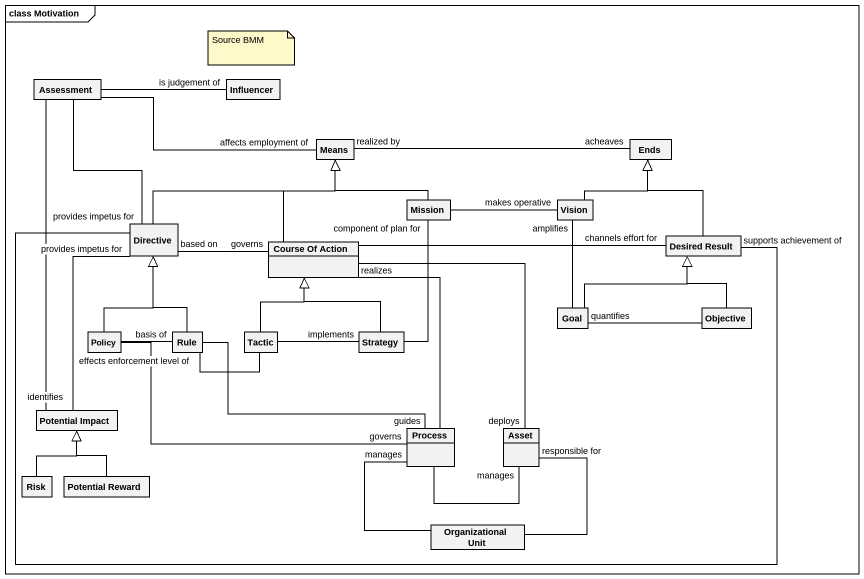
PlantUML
@startuml
mainframe class Motivation
hide circle
hide empty members
class Assessment
class Influencer
class Means
class Ends
class Directive
class Mission
class Vision
class "Course Of Action" as Course_Of_Action
class "Desired Result" as Desired_Result
class Policy
class Rule
class Tactic
class Strategy
class Goal
class Objective
class "Potential Impact" as Potential_Impact
class "Process" as Process_
class Asset
class Risk
class "Potential Reward" as Potential_Reward
class "Organizational Unit" as Organizational_Unit
Assessment -right- "is judgement of" Influencer
Assessment -right- "affects employment of" Means
Assessment -- "provides impetus for" Directive
Assessment -- "identifies" Potential_Impact
Ends "acheaves" -left- "realized by" Means
Directive -right-|> Means
Directive "based on" -right- "governs" Course_Of_Action
Directive -right- "supports achievement of" Desired_Result
Mission -up-|> Means
Mission -right- "makes operative" Vision
Vision -up-|> Ends
Course_Of_Action -up-|> Means
Course_Of_Action -right- "channels effort for" Desired_Result
Course_Of_Action -- "deploys" Asset
Desired_Result -up-|> Ends
Policy -up-|> Directive
Policy -right- "basis of" Rule
Policy -right- "governs" Process_
Rule -up-|> Directive
Rule "effects enforcement level of" -right- Tactic
Rule -right- "guides" Process_
Tactic -up-|> Course_Of_Action
Tactic -right- "implements" Strategy
Strategy -up- "component of plan for" Mission
Strategy -up-|> Course_Of_Action
Goal -up- "amplifies" Vision
Goal -right-|> Desired_Result
Objective -up-|> Desired_Result
Objective -left- "quantifies" Goal
Potential_Impact -up- "provides impetus for" Directive
Process_ -up- "realizes" Course_Of_Action
Asset "manages" -left- Process_
Risk -up-|> Potential_Impact
Potential_Reward -up-|> Potential_Impact
Organizational_Unit -up- "manages" Process_
Organizational_Unit -up- "responsible for" Asset
note as N1
  Source BMM
end note
@enduml
